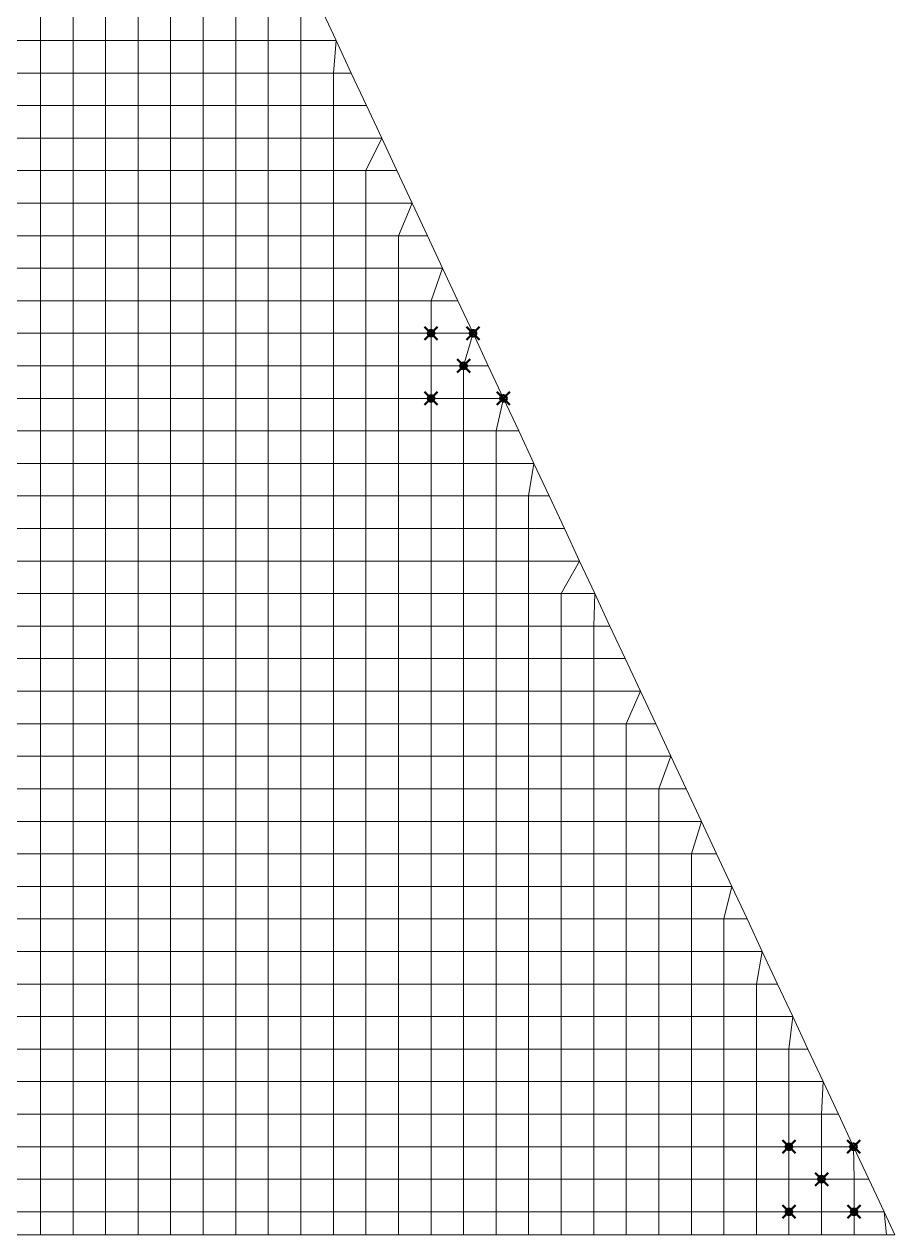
# Model space of a CAD drawing. Header units: inches. Extents: x 7 to 32.3, y 2.3 to 16.7.
# Drawn here: x 25.62 to 32.31, y 2.32 to 11.62 of the extents above; entities that cross this region are included whole.
import ezdxf

# ---------------------------------------------------------------- set-up
doc = ezdxf.new("R2010")
doc.units = ezdxf.units.IN
doc.header["$MEASUREMENT"] = 0
doc.header["$PDMODE"] = 35
doc.header["$PDSIZE"] = 0.05
doc.layers.add('SAP.Columns', color=170, linetype='Continuous', lineweight=50)
doc.layers.add('SAP.Slab 30cm', color=11, linetype='Continuous', lineweight=15)

msp = doc.modelspace()

# ---------------------------------------------------------------- linework, layer by layer
at = {"layer": 'SAP.Columns'}
for p in [(28.75, 9.25), (29.07295369771298, 9.249999999999995), (29, 9), (28.75, 8.75), (29.30681759586215, 8.75), (31.5, 3), (31.99625242457751, 3), (31.75, 2.75), (31.5, 2.5), (32, 2.5)]:
    msp.add_point(p, dxfattribs=at)
at = {"layer": 'SAP.Slab 30cm'}
for points in [[(25.5, 11.5), (25.75, 11.5), (25.75, 11.75), (25.5, 11.75)], [(25.75, 11.5), (26, 11.5), (26, 11.75), (25.75, 11.75)], [(26, 11.5), (26.25, 11.5), (26.25, 11.75), (26, 11.75)], [(26.25, 11.5), (26.5, 11.5), (26.5, 11.75), (26.25, 11.75)], [(26.5, 11.5), (26.75, 11.5), (26.75, 11.75), (26.5, 11.75)], [(26.75, 11.5), (27, 11.5), (27, 11.75), (26.75, 11.75)], [(27, 11.5), (27.25, 11.5), (27.25, 11.75), (27, 11.75)], [(27.25, 11.5), (27.5, 11.5), (27.5, 11.75), (27.25, 11.75)], [(27.5, 11.5), (27.75, 11.5), (27.75, 11.75), (27.5, 11.75)], [(27.75, 11.5), (28.02056615604175, 11.5), (27.90363420696718, 11.75), (27.75, 11.75)], [(25.5, 11.25), (25.75, 11.25), (25.75, 11.5), (25.5, 11.5)], [(25.75, 11.25), (26, 11.25), (26, 11.5), (25.75, 11.5)], [(26, 11.25), (26.25, 11.25), (26.25, 11.5), (26, 11.5)], [(26.25, 11.25), (26.5, 11.25), (26.5, 11.5), (26.25, 11.5)], [(26.5, 11.25), (26.75, 11.25), (26.75, 11.5), (26.5, 11.5)], [(26.75, 11.25), (27, 11.25), (27, 11.5), (26.75, 11.5)], [(27, 11.25), (27.25, 11.25), (27.25, 11.5), (27, 11.5)], [(27.25, 11.25), (27.5, 11.25), (27.5, 11.5), (27.25, 11.5)], [(27.5, 11.25), (27.75, 11.25), (27.75, 11.5), (27.5, 11.5)], [(27.75, 11.25), (28, 11.25), (28.02056615604175, 11.5), (27.75, 11.5)], [(28, 11.25), (28.13749810511633, 11.25), (28.02056615604175, 11.5)], [(25.5, 11), (25.75, 11), (25.75, 11.25), (25.5, 11.25)], [(25.75, 11), (26, 11), (26, 11.25), (25.75, 11.25)], [(26, 11), (26.25, 11), (26.25, 11.25), (26, 11.25)], [(26.25, 11), (26.5, 11), (26.5, 11.25), (26.25, 11.25)], [(26.5, 11), (26.75, 11), (26.75, 11.25), (26.5, 11.25)], [(26.75, 11), (27, 11), (27, 11.25), (26.75, 11.25)], [(27, 11), (27.25, 11), (27.25, 11.25), (27, 11.25)], [(27.25, 11), (27.5, 11), (27.5, 11.25), (27.25, 11.25)], [(27.5, 11), (27.75, 11), (27.75, 11.25), (27.5, 11.25)], [(27.75, 11), (28, 11), (28, 11.25), (27.75, 11.25)], [(28, 11), (28.25443005419093, 11), (28.13749810511633, 11.25), (28, 11.25)], [(25.5, 10.75), (25.75, 10.75), (25.75, 11), (25.5, 11)], [(25.75, 10.75), (26, 10.75), (26, 11), (25.75, 11)], [(26, 10.75), (26.25, 10.75), (26.25, 11), (26, 11)], [(26.25, 10.75), (26.5, 10.75), (26.5, 11), (26.25, 11)], [(26.5, 10.75), (26.75, 10.75), (26.75, 11), (26.5, 11)], [(26.75, 10.75), (27, 10.75), (27, 11), (26.75, 11)], [(27, 10.75), (27.25, 10.75), (27.25, 11), (27, 11)], [(27.25, 10.75), (27.5, 10.75), (27.5, 11), (27.25, 11)], [(27.5, 10.75), (27.75, 10.75), (27.75, 11), (27.5, 11)], [(27.75, 10.75), (28, 10.75), (28, 11), (27.75, 11)], [(28, 10.75), (28.3713620032655, 10.75), (28.25443005419093, 11), (28, 11)], [(25.5, 10.5), (25.75, 10.5), (25.75, 10.75), (25.5, 10.75)], [(25.75, 10.5), (26, 10.5), (26, 10.75), (25.75, 10.75)], [(26, 10.5), (26.25, 10.5), (26.25, 10.75), (26, 10.75)], [(26.25, 10.5), (26.5, 10.5), (26.5, 10.75), (26.25, 10.75)], [(26.5, 10.5), (26.75, 10.5), (26.75, 10.75), (26.5, 10.75)], [(26.75, 10.5), (27, 10.5), (27, 10.75), (26.75, 10.75)], [(27, 10.5), (27.25, 10.5), (27.25, 10.75), (27, 10.75)], [(27.25, 10.5), (27.5, 10.5), (27.5, 10.75), (27.25, 10.75)], [(27.5, 10.5), (27.75, 10.5), (27.75, 10.75), (27.5, 10.75)], [(27.75, 10.5), (28, 10.5), (28, 10.75), (27.75, 10.75)], [(28, 10.5), (28.25, 10.5), (28.3713620032655, 10.75), (28, 10.75)], [(28.25, 10.5), (28.48829395234007, 10.5), (28.3713620032655, 10.75)], [(25.5, 10.25), (25.75, 10.25), (25.75, 10.5), (25.5, 10.5)], [(25.75, 10.25), (26, 10.25), (26, 10.5), (25.75, 10.5)], [(26, 10.25), (26.25, 10.25), (26.25, 10.5), (26, 10.5)], [(26.25, 10.25), (26.5, 10.25), (26.5, 10.5), (26.25, 10.5)], [(26.5, 10.25), (26.75, 10.25), (26.75, 10.5), (26.5, 10.5)], [(26.75, 10.25), (27, 10.25), (27, 10.5), (26.75, 10.5)], [(27, 10.25), (27.25, 10.25), (27.25, 10.5), (27, 10.5)], [(27.25, 10.25), (27.5, 10.25), (27.5, 10.5), (27.25, 10.5)], [(27.5, 10.25), (27.75, 10.25), (27.75, 10.5), (27.5, 10.5)], [(27.75, 10.25), (28, 10.25), (28, 10.5), (27.75, 10.5)], [(28, 10.25), (28.25, 10.25), (28.25, 10.5), (28, 10.5)], [(28.25, 10.25), (28.60522590141466, 10.25), (28.48829395234007, 10.5), (28.25, 10.5)], [(25.5, 10), (25.75, 10), (25.75, 10.25), (25.5, 10.25)], [(25.75, 10), (26, 10), (26, 10.25), (25.75, 10.25)], [(26, 10), (26.25, 10), (26.25, 10.25), (26, 10.25)], [(26.25, 10), (26.5, 10), (26.5, 10.25), (26.25, 10.25)], [(26.5, 10), (26.75, 10), (26.75, 10.25), (26.5, 10.25)], [(26.75, 10), (27, 10), (27, 10.25), (26.75, 10.25)], [(27, 10), (27.25, 10), (27.25, 10.25), (27, 10.25)], [(27.25, 10), (27.5, 10), (27.5, 10.25), (27.25, 10.25)], [(27.5, 10), (27.75, 10), (27.75, 10.25), (27.5, 10.25)], [(27.75, 10), (28, 10), (28, 10.25), (27.75, 10.25)], [(28, 10), (28.25, 10), (28.25, 10.25), (28, 10.25)], [(28.25, 10), (28.5, 10), (28.60522590141466, 10.25), (28.25, 10.25)], [(28.5, 10), (28.72215785048924, 10), (28.60522590141466, 10.25)], [(25.5, 9.75), (25.75, 9.75), (25.75, 10), (25.5, 10)], [(25.75, 9.75), (26, 9.75), (26, 10), (25.75, 10)], [(26, 9.75), (26.25, 9.75), (26.25, 10), (26, 10)], [(26.25, 9.75), (26.5, 9.75), (26.5, 10), (26.25, 10)], [(26.5, 9.75), (26.75, 9.75), (26.75, 10), (26.5, 10)], [(26.75, 9.75), (27, 9.75), (27, 10), (26.75, 10)], [(27, 9.75), (27.25, 9.75), (27.25, 10), (27, 10)], [(27.25, 9.75), (27.5, 9.75), (27.5, 10), (27.25, 10)], [(27.5, 9.75), (27.75, 9.75), (27.75, 10), (27.5, 10)], [(27.75, 9.75), (28, 9.75), (28, 10), (27.75, 10)], [(28, 9.75), (28.25, 9.75), (28.25, 10), (28, 10)], [(28.25, 9.75), (28.5, 9.75), (28.5, 10), (28.25, 10)], [(28.5, 9.75), (28.83908979956382, 9.75), (28.72215785048924, 10), (28.5, 10)], [(25.5, 9.5), (25.75, 9.5), (25.75, 9.75), (25.5, 9.75)], [(25.75, 9.5), (26, 9.5), (26, 9.75), (25.75, 9.75)], [(26, 9.5), (26.25, 9.5), (26.25, 9.75), (26, 9.75)], [(26.25, 9.5), (26.5, 9.5), (26.5, 9.75), (26.25, 9.75)], [(26.5, 9.5), (26.75, 9.5), (26.75, 9.75), (26.5, 9.75)], [(26.75, 9.5), (27, 9.5), (27, 9.75), (26.75, 9.75)], [(27, 9.5), (27.25, 9.5), (27.25, 9.75), (27, 9.75)], [(27.25, 9.5), (27.5, 9.5), (27.5, 9.75), (27.25, 9.75)], [(27.5, 9.5), (27.75, 9.5), (27.75, 9.75), (27.5, 9.75)], [(27.75, 9.5), (28, 9.5), (28, 9.75), (27.75, 9.75)], [(28, 9.5), (28.25, 9.5), (28.25, 9.75), (28, 9.75)], [(28.25, 9.5), (28.5, 9.5), (28.5, 9.75), (28.25, 9.75)], [(28.5, 9.5), (28.75, 9.5), (28.83908979956382, 9.75), (28.5, 9.75)], [(28.75, 9.5), (28.9560217486384, 9.5), (28.83908979956382, 9.75)], [(25.5, 9.25), (25.75, 9.25), (25.75, 9.5), (25.5, 9.5)], [(25.75, 9.25), (26, 9.25), (26, 9.5), (25.75, 9.5)], [(26, 9.25), (26.25, 9.25), (26.25, 9.5), (26, 9.5)], [(26.25, 9.25), (26.5, 9.25), (26.5, 9.5), (26.25, 9.5)], [(26.5, 9.25), (26.75, 9.25), (26.75, 9.5), (26.5, 9.5)], [(26.75, 9.25), (27, 9.25), (27, 9.5), (26.75, 9.5)], [(27, 9.25), (27.25, 9.25), (27.25, 9.5), (27, 9.5)], [(27.25, 9.25), (27.5, 9.25), (27.5, 9.5), (27.25, 9.5)], [(27.5, 9.25), (27.75, 9.25), (27.75, 9.5), (27.5, 9.5)], [(27.75, 9.25), (28, 9.25), (28, 9.5), (27.75, 9.5)], [(28, 9.25), (28.25, 9.25), (28.25, 9.5), (28, 9.5)], [(28.25, 9.25), (28.5, 9.25), (28.5, 9.5), (28.25, 9.5)], [(28.5, 9.25), (28.75, 9.25), (28.75, 9.5), (28.5, 9.5)], [(28.75, 9.25), (29.07295369771298, 9.25), (28.9560217486384, 9.5), (28.75, 9.5)], [(25.5, 9), (25.75, 9), (25.75, 9.25), (25.5, 9.25)], [(25.75, 9), (26, 9), (26, 9.25), (25.75, 9.25)], [(26, 9), (26.25, 9), (26.25, 9.25), (26, 9.25)], [(26.25, 9), (26.5, 9), (26.5, 9.25), (26.25, 9.25)], [(26.5, 9), (26.75, 9), (26.75, 9.25), (26.5, 9.25)], [(26.75, 9), (27, 9), (27, 9.25), (26.75, 9.25)], [(27, 9), (27.25, 9), (27.25, 9.25), (27, 9.25)], [(27.25, 9), (27.5, 9), (27.5, 9.25), (27.25, 9.25)], [(27.5, 9), (27.75, 9), (27.75, 9.25), (27.5, 9.25)], [(27.75, 9), (28, 9), (28, 9.25), (27.75, 9.25)], [(28, 9), (28.25, 9), (28.25, 9.25), (28, 9.25)], [(28.25, 9), (28.5, 9), (28.5, 9.25), (28.25, 9.25)], [(28.5, 9), (28.75, 9), (28.75, 9.25), (28.5, 9.25)], [(28.75, 9), (29, 9), (29.07295369771298, 9.25), (28.75, 9.25)], [(29, 9), (29.18988564678756, 9), (29.07295369771298, 9.25)], [(25.5, 8.75), (25.75, 8.75), (25.75, 9), (25.5, 9)], [(25.75, 8.75), (26, 8.75), (26, 9), (25.75, 9)], [(26, 8.75), (26.25, 8.75), (26.25, 9), (26, 9)], [(26.25, 8.75), (26.5, 8.75), (26.5, 9), (26.25, 9)], [(26.5, 8.75), (26.75, 8.75), (26.75, 9), (26.5, 9)], [(26.75, 8.75), (27, 8.75), (27, 9), (26.75, 9)], [(27, 8.75), (27.25, 8.75), (27.25, 9), (27, 9)], [(27.25, 8.75), (27.5, 8.75), (27.5, 9), (27.25, 9)], [(27.5, 8.75), (27.75, 8.75), (27.75, 9), (27.5, 9)], [(27.75, 8.75), (28, 8.75), (28, 9), (27.75, 9)], [(28, 8.75), (28.25, 8.75), (28.25, 9), (28, 9)], [(28.25, 8.75), (28.5, 8.75), (28.5, 9), (28.25, 9)], [(28.5, 8.75), (28.75, 8.75), (28.75, 9), (28.5, 9)], [(28.75, 8.75), (29, 8.75), (29, 9), (28.75, 9)], [(29, 8.75), (29.30681759586215, 8.75), (29.18988564678756, 9), (29, 9)], [(25.5, 8.5), (25.75, 8.5), (25.75, 8.75), (25.5, 8.75)], [(25.75, 8.5), (26, 8.5), (26, 8.75), (25.75, 8.75)], [(26, 8.5), (26.25, 8.5), (26.25, 8.75), (26, 8.75)], [(26.25, 8.5), (26.5, 8.5), (26.5, 8.75), (26.25, 8.75)], [(26.5, 8.5), (26.75, 8.5), (26.75, 8.75), (26.5, 8.75)], [(26.75, 8.5), (27, 8.5), (27, 8.75), (26.75, 8.75)], [(27, 8.5), (27.25, 8.5), (27.25, 8.75), (27, 8.75)], [(27.25, 8.5), (27.5, 8.5), (27.5, 8.75), (27.25, 8.75)], [(27.5, 8.5), (27.75, 8.5), (27.75, 8.75), (27.5, 8.75)], [(27.75, 8.5), (28, 8.5), (28, 8.75), (27.75, 8.75)], [(28, 8.5), (28.25, 8.5), (28.25, 8.75), (28, 8.75)], [(28.25, 8.5), (28.5, 8.5), (28.5, 8.75), (28.25, 8.75)], [(28.5, 8.5), (28.75, 8.5), (28.75, 8.75), (28.5, 8.75)], [(28.75, 8.5), (29, 8.5), (29, 8.75), (28.75, 8.75)], [(29, 8.5), (29.25, 8.5), (29.30681759586215, 8.75), (29, 8.75)], [(29.25, 8.5), (29.42374954493672, 8.5), (29.30681759586215, 8.75)], [(25.5, 8.25), (25.75, 8.25), (25.75, 8.5), (25.5, 8.5)], [(25.75, 8.25), (26, 8.25), (26, 8.5), (25.75, 8.5)], [(26, 8.25), (26.25, 8.25), (26.25, 8.5), (26, 8.5)], [(26.25, 8.25), (26.5, 8.25), (26.5, 8.5), (26.25, 8.5)], [(26.5, 8.25), (26.75, 8.25), (26.75, 8.5), (26.5, 8.5)], [(26.75, 8.25), (27, 8.25), (27, 8.5), (26.75, 8.5)], [(27, 8.25), (27.25, 8.25), (27.25, 8.5), (27, 8.5)], [(27.25, 8.25), (27.5, 8.25), (27.5, 8.5), (27.25, 8.5)], [(27.5, 8.25), (27.75, 8.25), (27.75, 8.5), (27.5, 8.5)], [(27.75, 8.25), (28, 8.25), (28, 8.5), (27.75, 8.5)], [(28, 8.25), (28.25, 8.25), (28.25, 8.5), (28, 8.5)], [(28.25, 8.25), (28.5, 8.25), (28.5, 8.5), (28.25, 8.5)], [(28.5, 8.25), (28.75, 8.25), (28.75, 8.5), (28.5, 8.5)], [(28.75, 8.25), (29, 8.25), (29, 8.5), (28.75, 8.5)], [(29, 8.25), (29.25, 8.25), (29.25, 8.5), (29, 8.5)], [(29.25, 8.25), (29.54068149401131, 8.25), (29.42374954493672, 8.5), (29.25, 8.5)], [(25.5, 8), (25.75, 8), (25.75, 8.25), (25.5, 8.25)], [(25.75, 8), (26, 8), (26, 8.25), (25.75, 8.25)], [(26, 8), (26.25, 8), (26.25, 8.25), (26, 8.25)], [(26.25, 8), (26.5, 8), (26.5, 8.25), (26.25, 8.25)], [(26.5, 8), (26.75, 8), (26.75, 8.25), (26.5, 8.25)], [(26.75, 8), (27, 8), (27, 8.25), (26.75, 8.25)], [(27, 8), (27.25, 8), (27.25, 8.25), (27, 8.25)], [(27.25, 8), (27.5, 8), (27.5, 8.25), (27.25, 8.25)], [(27.5, 8), (27.75, 8), (27.75, 8.25), (27.5, 8.25)], [(27.75, 8), (28, 8), (28, 8.25), (27.75, 8.25)], [(28, 8), (28.25, 8), (28.25, 8.25), (28, 8.25)], [(28.25, 8), (28.5, 8), (28.5, 8.25), (28.25, 8.25)], [(28.5, 8), (28.75, 8), (28.75, 8.25), (28.5, 8.25)], [(28.75, 8), (29, 8), (29, 8.25), (28.75, 8.25)], [(29, 8), (29.25, 8), (29.25, 8.25), (29, 8.25)], [(29.25, 8), (29.5, 8), (29.54068149401131, 8.25), (29.25, 8.25)], [(29.5, 8), (29.65761344308589, 8), (29.54068149401131, 8.25)], [(25.5, 7.75), (25.75, 7.75), (25.75, 8), (25.5, 8)], [(25.75, 7.75), (26, 7.75), (26, 8), (25.75, 8)], [(26, 7.75), (26.25, 7.75), (26.25, 8), (26, 8)], [(26.25, 7.75), (26.5, 7.75), (26.5, 8), (26.25, 8)], [(26.5, 7.75), (26.75, 7.75), (26.75, 8), (26.5, 8)], [(26.75, 7.75), (27, 7.75), (27, 8), (26.75, 8)], [(27, 7.75), (27.25, 7.75), (27.25, 8), (27, 8)], [(27.25, 7.75), (27.5, 7.75), (27.5, 8), (27.25, 8)], [(27.5, 7.75), (27.75, 7.75), (27.75, 8), (27.5, 8)], [(27.75, 7.75), (28, 7.75), (28, 8), (27.75, 8)], [(28, 7.75), (28.25, 7.75), (28.25, 8), (28, 8)], [(28.25, 7.75), (28.5, 7.75), (28.5, 8), (28.25, 8)], [(28.5, 7.75), (28.75, 7.75), (28.75, 8), (28.5, 8)], [(28.75, 7.75), (29, 7.75), (29, 8), (28.75, 8)], [(29, 7.75), (29.25, 7.75), (29.25, 8), (29, 8)], [(29.25, 7.75), (29.5, 7.75), (29.5, 8), (29.25, 8)], [(29.5, 7.75), (29.77454539216047, 7.75), (29.65761344308589, 8), (29.5, 8)], [(25.5, 7.5), (25.75, 7.5), (25.75, 7.75), (25.5, 7.75)], [(25.75, 7.5), (26, 7.5), (26, 7.75), (25.75, 7.75)], [(26, 7.5), (26.25, 7.5), (26.25, 7.75), (26, 7.75)], [(26.25, 7.5), (26.5, 7.5), (26.5, 7.75), (26.25, 7.75)], [(26.5, 7.5), (26.75, 7.5), (26.75, 7.75), (26.5, 7.75)], [(26.75, 7.5), (27, 7.5), (27, 7.75), (26.75, 7.75)], [(27, 7.5), (27.25, 7.5), (27.25, 7.75), (27, 7.75)], [(27.25, 7.5), (27.5, 7.5), (27.5, 7.75), (27.25, 7.75)], [(27.5, 7.5), (27.75, 7.5), (27.75, 7.75), (27.5, 7.75)], [(27.75, 7.5), (28, 7.5), (28, 7.75), (27.75, 7.75)], [(28, 7.5), (28.25, 7.5), (28.25, 7.75), (28, 7.75)], [(28.25, 7.5), (28.5, 7.5), (28.5, 7.75), (28.25, 7.75)], [(28.5, 7.5), (28.75, 7.5), (28.75, 7.75), (28.5, 7.75)], [(28.75, 7.5), (29, 7.5), (29, 7.75), (28.75, 7.75)], [(29, 7.5), (29.25, 7.5), (29.25, 7.75), (29, 7.75)], [(29.25, 7.5), (29.5, 7.5), (29.5, 7.75), (29.25, 7.75)], [(29.5, 7.5), (29.89147734123505, 7.5), (29.77454539216047, 7.75), (29.5, 7.75)], [(25.5, 7.25), (25.75, 7.25), (25.75, 7.5), (25.5, 7.5)], [(25.75, 7.25), (26, 7.25), (26, 7.5), (25.75, 7.5)], [(26, 7.25), (26.25, 7.25), (26.25, 7.5), (26, 7.5)], [(26.25, 7.25), (26.5, 7.25), (26.5, 7.5), (26.25, 7.5)], [(26.5, 7.25), (26.75, 7.25), (26.75, 7.5), (26.5, 7.5)], [(26.75, 7.25), (27, 7.25), (27, 7.5), (26.75, 7.5)], [(27, 7.25), (27.25, 7.25), (27.25, 7.5), (27, 7.5)], [(27.25, 7.25), (27.5, 7.25), (27.5, 7.5), (27.25, 7.5)], [(27.5, 7.25), (27.75, 7.25), (27.75, 7.5), (27.5, 7.5)], [(27.75, 7.25), (28, 7.25), (28, 7.5), (27.75, 7.5)], [(28, 7.25), (28.25, 7.25), (28.25, 7.5), (28, 7.5)], [(28.25, 7.25), (28.5, 7.25), (28.5, 7.5), (28.25, 7.5)], [(28.5, 7.25), (28.75, 7.25), (28.75, 7.5), (28.5, 7.5)], [(28.75, 7.25), (29, 7.25), (29, 7.5), (28.75, 7.5)], [(29, 7.25), (29.25, 7.25), (29.25, 7.5), (29, 7.5)], [(29.25, 7.25), (29.5, 7.25), (29.5, 7.5), (29.25, 7.5)], [(29.5, 7.25), (29.75, 7.25), (29.89147734123505, 7.5), (29.5, 7.5)], [(29.75, 7.25), (30.00840929030963, 7.25), (29.89147734123505, 7.5)], [(25.5, 7), (25.75, 7), (25.75, 7.25), (25.5, 7.25)], [(25.75, 7), (26, 7), (26, 7.25), (25.75, 7.25)], [(26, 7), (26.25, 7), (26.25, 7.25), (26, 7.25)], [(26.25, 7), (26.5, 7), (26.5, 7.25), (26.25, 7.25)], [(26.5, 7), (26.75, 7), (26.75, 7.25), (26.5, 7.25)], [(26.75, 7), (27, 7), (27, 7.25), (26.75, 7.25)], [(27, 7), (27.25, 7), (27.25, 7.25), (27, 7.25)], [(27.25, 7), (27.5, 7), (27.5, 7.25), (27.25, 7.25)], [(27.5, 7), (27.75, 7), (27.75, 7.25), (27.5, 7.25)], [(27.75, 7), (28, 7), (28, 7.25), (27.75, 7.25)], [(28, 7), (28.25, 7), (28.25, 7.25), (28, 7.25)], [(28.25, 7), (28.5, 7), (28.5, 7.25), (28.25, 7.25)], [(28.5, 7), (28.75, 7), (28.75, 7.25), (28.5, 7.25)], [(28.75, 7), (29, 7), (29, 7.25), (28.75, 7.25)], [(29, 7), (29.25, 7), (29.25, 7.25), (29, 7.25)], [(29.25, 7), (29.5, 7), (29.5, 7.25), (29.25, 7.25)], [(29.5, 7), (29.75, 7), (29.75, 7.25), (29.5, 7.25)], [(29.75, 7), (30, 7), (30.00840929030963, 7.25), (29.75, 7.25)], [(30, 7), (30.125, 7), (30.00840929030963, 7.25)], [(25.5, 6.75), (25.75, 6.75), (25.75, 7), (25.5, 7)], [(25.75, 6.75), (26, 6.75), (26, 7), (25.75, 7)], [(26, 6.75), (26.25, 6.75), (26.25, 7), (26, 7)], [(26.25, 6.75), (26.5, 6.75), (26.5, 7), (26.25, 7)], [(26.5, 6.75), (26.75, 6.75), (26.75, 7), (26.5, 7)], [(26.75, 6.75), (27, 6.75), (27, 7), (26.75, 7)], [(27, 6.75), (27.25, 6.75), (27.25, 7), (27, 7)], [(27.25, 6.75), (27.5, 6.75), (27.5, 7), (27.25, 7)], [(27.5, 6.75), (27.75, 6.75), (27.75, 7), (27.5, 7)], [(27.75, 6.75), (28, 6.75), (28, 7), (27.75, 7)], [(28, 6.75), (28.25, 6.75), (28.25, 7), (28, 7)], [(28.25, 6.75), (28.5, 6.75), (28.5, 7), (28.25, 7)], [(28.5, 6.75), (28.75, 6.75), (28.75, 7), (28.5, 7)], [(28.75, 6.75), (29, 6.75), (29, 7), (28.75, 7)], [(29, 6.75), (29.25, 6.75), (29.25, 7), (29, 7)], [(29.25, 6.75), (29.5, 6.75), (29.5, 7), (29.25, 7)], [(29.5, 6.75), (29.75, 6.75), (29.75, 7), (29.5, 7)], [(29.75, 6.75), (30, 6.75), (30, 7), (29.75, 7)], [(30, 6.75), (30.2422731884588, 6.75), (30.125, 7), (30, 7)], [(25.5, 6.5), (25.75, 6.5), (25.75, 6.75), (25.5, 6.75)], [(25.75, 6.5), (26, 6.5), (26, 6.75), (25.75, 6.75)], [(26, 6.5), (26.25, 6.5), (26.25, 6.75), (26, 6.75)], [(26.25, 6.5), (26.5, 6.5), (26.5, 6.75), (26.25, 6.75)], [(26.5, 6.5), (26.75, 6.5), (26.75, 6.75), (26.5, 6.75)], [(26.75, 6.5), (27, 6.5), (27, 6.75), (26.75, 6.75)], [(27, 6.5), (27.25, 6.5), (27.25, 6.75), (27, 6.75)], [(27.25, 6.5), (27.5, 6.5), (27.5, 6.75), (27.25, 6.75)], [(27.5, 6.5), (27.75, 6.5), (27.75, 6.75), (27.5, 6.75)], [(27.75, 6.5), (28, 6.5), (28, 6.75), (27.75, 6.75)], [(28, 6.5), (28.25, 6.5), (28.25, 6.75), (28, 6.75)], [(28.25, 6.5), (28.5, 6.5), (28.5, 6.75), (28.25, 6.75)], [(28.5, 6.5), (28.75, 6.5), (28.75, 6.75), (28.5, 6.75)], [(28.75, 6.5), (29, 6.5), (29, 6.75), (28.75, 6.75)], [(29, 6.5), (29.25, 6.5), (29.25, 6.75), (29, 6.75)], [(29.25, 6.5), (29.5, 6.5), (29.5, 6.75), (29.25, 6.75)], [(29.5, 6.5), (29.75, 6.5), (29.75, 6.75), (29.5, 6.75)], [(29.75, 6.5), (30, 6.5), (30, 6.75), (29.75, 6.75)], [(30, 6.5), (30.35920513753338, 6.5), (30.2422731884588, 6.75), (30, 6.75)], [(25.5, 6.25), (25.75, 6.25), (25.75, 6.5), (25.5, 6.5)], [(25.75, 6.25), (26, 6.25), (26, 6.5), (25.75, 6.5)], [(26, 6.25), (26.25, 6.25), (26.25, 6.5), (26, 6.5)], [(26.25, 6.25), (26.5, 6.25), (26.5, 6.5), (26.25, 6.5)], [(26.5, 6.25), (26.75, 6.25), (26.75, 6.5), (26.5, 6.5)], [(26.75, 6.25), (27, 6.25), (27, 6.5), (26.75, 6.5)], [(27, 6.25), (27.25, 6.25), (27.25, 6.5), (27, 6.5)], [(27.25, 6.25), (27.5, 6.25), (27.5, 6.5), (27.25, 6.5)], [(27.5, 6.25), (27.75, 6.25), (27.75, 6.5), (27.5, 6.5)], [(27.75, 6.25), (28, 6.25), (28, 6.5), (27.75, 6.5)], [(28, 6.25), (28.25, 6.25), (28.25, 6.5), (28, 6.5)], [(28.25, 6.25), (28.5, 6.25), (28.5, 6.5), (28.25, 6.5)], [(28.5, 6.25), (28.75, 6.25), (28.75, 6.5), (28.5, 6.5)], [(28.75, 6.25), (29, 6.25), (29, 6.5), (28.75, 6.5)], [(29, 6.25), (29.25, 6.25), (29.25, 6.5), (29, 6.5)], [(29.25, 6.25), (29.5, 6.25), (29.5, 6.5), (29.25, 6.5)], [(29.5, 6.25), (29.75, 6.25), (29.75, 6.5), (29.5, 6.5)], [(29.75, 6.25), (30, 6.25), (30, 6.5), (29.75, 6.5)], [(30, 6.25), (30.25, 6.25), (30.35920513753338, 6.5), (30, 6.5)], [(30.25, 6.25), (30.47613708660796, 6.25), (30.35920513753338, 6.5)], [(25.5, 6), (25.75, 6), (25.75, 6.25), (25.5, 6.25)], [(25.75, 6), (26, 6), (26, 6.25), (25.75, 6.25)], [(26, 6), (26.25, 6), (26.25, 6.25), (26, 6.25)], [(26.25, 6), (26.5, 6), (26.5, 6.25), (26.25, 6.25)], [(26.5, 6), (26.75, 6), (26.75, 6.25), (26.5, 6.25)], [(26.75, 6), (27, 6), (27, 6.25), (26.75, 6.25)], [(27, 6), (27.25, 6), (27.25, 6.25), (27, 6.25)], [(27.25, 6), (27.5, 6), (27.5, 6.25), (27.25, 6.25)], [(27.5, 6), (27.75, 6), (27.75, 6.25), (27.5, 6.25)], [(27.75, 6), (28, 6), (28, 6.25), (27.75, 6.25)], [(28, 6), (28.25, 6), (28.25, 6.25), (28, 6.25)], [(28.25, 6), (28.5, 6), (28.5, 6.25), (28.25, 6.25)], [(28.5, 6), (28.75, 6), (28.75, 6.25), (28.5, 6.25)], [(28.75, 6), (29, 6), (29, 6.25), (28.75, 6.25)], [(29, 6), (29.25, 6), (29.25, 6.25), (29, 6.25)], [(29.25, 6), (29.5, 6), (29.5, 6.25), (29.25, 6.25)], [(29.5, 6), (29.75, 6), (29.75, 6.25), (29.5, 6.25)], [(29.75, 6), (30, 6), (30, 6.25), (29.75, 6.25)], [(30, 6), (30.25, 6), (30.25, 6.25), (30, 6.25)], [(30.25, 6), (30.59306903568254, 6), (30.47613708660796, 6.25), (30.25, 6.25)], [(25.5, 5.75), (25.75, 5.75), (25.75, 6), (25.5, 6)], [(25.75, 5.75), (26, 5.75), (26, 6), (25.75, 6)], [(26, 5.75), (26.25, 5.75), (26.25, 6), (26, 6)], [(26.25, 5.75), (26.5, 5.75), (26.5, 6), (26.25, 6)], [(26.5, 5.75), (26.75, 5.75), (26.75, 6), (26.5, 6)], [(26.75, 5.75), (27, 5.75), (27, 6), (26.75, 6)], [(27, 5.75), (27.25, 5.75), (27.25, 6), (27, 6)], [(27.25, 5.75), (27.5, 5.75), (27.5, 6), (27.25, 6)], [(27.5, 5.75), (27.75, 5.75), (27.75, 6), (27.5, 6)], [(27.75, 5.75), (28, 5.75), (28, 6), (27.75, 6)], [(28, 5.75), (28.25, 5.75), (28.25, 6), (28, 6)], [(28.25, 5.75), (28.5, 5.75), (28.5, 6), (28.25, 6)], [(28.5, 5.75), (28.75, 5.75), (28.75, 6), (28.5, 6)], [(28.75, 5.75), (29, 5.75), (29, 6), (28.75, 6)], [(29, 5.75), (29.25, 5.75), (29.25, 6), (29, 6)], [(29.25, 5.75), (29.5, 5.75), (29.5, 6), (29.25, 6)], [(29.5, 5.75), (29.75, 5.75), (29.75, 6), (29.5, 6)], [(29.75, 5.75), (30, 5.75), (30, 6), (29.75, 6)], [(30, 5.75), (30.25, 5.75), (30.25, 6), (30, 6)], [(30.25, 5.75), (30.5, 5.75), (30.59306903568254, 6), (30.25, 6)], [(30.5, 5.75), (30.71000098475713, 5.75), (30.59306903568254, 6)], [(25.5, 5.5), (25.75, 5.5), (25.75, 5.75), (25.5, 5.75)], [(25.75, 5.5), (26, 5.5), (26, 5.75), (25.75, 5.75)], [(26, 5.5), (26.25, 5.5), (26.25, 5.75), (26, 5.75)], [(26.25, 5.5), (26.5, 5.5), (26.5, 5.75), (26.25, 5.75)], [(26.5, 5.5), (26.75, 5.5), (26.75, 5.75), (26.5, 5.75)], [(26.75, 5.5), (27, 5.5), (27, 5.75), (26.75, 5.75)], [(27, 5.5), (27.25, 5.5), (27.25, 5.75), (27, 5.75)], [(27.25, 5.5), (27.5, 5.5), (27.5, 5.75), (27.25, 5.75)], [(27.5, 5.5), (27.75, 5.5), (27.75, 5.75), (27.5, 5.75)], [(27.75, 5.5), (28, 5.5), (28, 5.75), (27.75, 5.75)], [(28, 5.5), (28.25, 5.5), (28.25, 5.75), (28, 5.75)], [(28.25, 5.5), (28.5, 5.5), (28.5, 5.75), (28.25, 5.75)], [(28.5, 5.5), (28.75, 5.5), (28.75, 5.75), (28.5, 5.75)], [(28.75, 5.5), (29, 5.5), (29, 5.75), (28.75, 5.75)], [(29, 5.5), (29.25, 5.5), (29.25, 5.75), (29, 5.75)], [(29.25, 5.5), (29.5, 5.5), (29.5, 5.75), (29.25, 5.75)], [(29.5, 5.5), (29.75, 5.5), (29.75, 5.75), (29.5, 5.75)], [(29.75, 5.5), (30, 5.5), (30, 5.75), (29.75, 5.75)], [(30, 5.5), (30.25, 5.5), (30.25, 5.75), (30, 5.75)], [(30.25, 5.5), (30.5, 5.5), (30.5, 5.75), (30.25, 5.75)], [(30.5, 5.5), (30.8269329338317, 5.5), (30.71000098475713, 5.75), (30.5, 5.75)], [(25.5, 5.25), (25.75, 5.25), (25.75, 5.5), (25.5, 5.5)], [(25.75, 5.25), (26, 5.25), (26, 5.5), (25.75, 5.5)], [(26, 5.25), (26.25, 5.25), (26.25, 5.5), (26, 5.5)], [(26.25, 5.25), (26.5, 5.25), (26.5, 5.5), (26.25, 5.5)], [(26.5, 5.25), (26.75, 5.25), (26.75, 5.5), (26.5, 5.5)], [(26.75, 5.25), (27, 5.25), (27, 5.5), (26.75, 5.5)], [(27, 5.25), (27.25, 5.25), (27.25, 5.5), (27, 5.5)], [(27.25, 5.25), (27.5, 5.25), (27.5, 5.5), (27.25, 5.5)], [(27.5, 5.25), (27.75, 5.25), (27.75, 5.5), (27.5, 5.5)], [(27.75, 5.25), (28, 5.25), (28, 5.5), (27.75, 5.5)], [(28, 5.25), (28.25, 5.25), (28.25, 5.5), (28, 5.5)], [(28.25, 5.25), (28.5, 5.25), (28.5, 5.5), (28.25, 5.5)], [(28.5, 5.25), (28.75, 5.25), (28.75, 5.5), (28.5, 5.5)], [(28.75, 5.25), (29, 5.25), (29, 5.5), (28.75, 5.5)], [(29, 5.25), (29.25, 5.25), (29.25, 5.5), (29, 5.5)], [(29.25, 5.25), (29.5, 5.25), (29.5, 5.5), (29.25, 5.5)], [(29.5, 5.25), (29.75, 5.25), (29.75, 5.5), (29.5, 5.5)], [(29.75, 5.25), (30, 5.25), (30, 5.5), (29.75, 5.5)], [(30, 5.25), (30.25, 5.25), (30.25, 5.5), (30, 5.5)], [(30.25, 5.25), (30.5, 5.25), (30.5, 5.5), (30.25, 5.5)], [(30.5, 5.25), (30.75, 5.25), (30.8269329338317, 5.5), (30.5, 5.5)], [(30.75, 5.25), (30.94386488290628, 5.25), (30.8269329338317, 5.5)], [(25.5, 5), (25.75, 5), (25.75, 5.25), (25.5, 5.25)], [(25.75, 5), (26, 5), (26, 5.25), (25.75, 5.25)], [(26, 5), (26.25, 5), (26.25, 5.25), (26, 5.25)], [(26.25, 5), (26.5, 5), (26.5, 5.25), (26.25, 5.25)], [(26.5, 5), (26.75, 5), (26.75, 5.25), (26.5, 5.25)], [(26.75, 5), (27, 5), (27, 5.25), (26.75, 5.25)], [(27, 5), (27.25, 5), (27.25, 5.25), (27, 5.25)], [(27.25, 5), (27.5, 5), (27.5, 5.25), (27.25, 5.25)], [(27.5, 5), (27.75, 5), (27.75, 5.25), (27.5, 5.25)], [(27.75, 5), (28, 5), (28, 5.25), (27.75, 5.25)], [(28, 5), (28.25, 5), (28.25, 5.25), (28, 5.25)], [(28.25, 5), (28.5, 5), (28.5, 5.25), (28.25, 5.25)], [(28.5, 5), (28.75, 5), (28.75, 5.25), (28.5, 5.25)], [(28.75, 5), (29, 5), (29, 5.25), (28.75, 5.25)], [(29, 5), (29.25, 5), (29.25, 5.25), (29, 5.25)], [(29.25, 5), (29.5, 5), (29.5, 5.25), (29.25, 5.25)], [(29.5, 5), (29.75, 5), (29.75, 5.25), (29.5, 5.25)], [(29.75, 5), (30, 5), (30, 5.25), (29.75, 5.25)], [(30, 5), (30.25, 5), (30.25, 5.25), (30, 5.25)], [(30.25, 5), (30.5, 5), (30.5, 5.25), (30.25, 5.25)], [(30.5, 5), (30.75, 5), (30.75, 5.25), (30.5, 5.25)], [(30.75, 5), (31.06079683198086, 5), (30.94386488290628, 5.25), (30.75, 5.25)], [(25.5, 4.75), (25.75, 4.75), (25.75, 5), (25.5, 5)], [(25.75, 4.75), (26, 4.75), (26, 5), (25.75, 5)], [(26, 4.75), (26.25, 4.75), (26.25, 5), (26, 5)], [(26.25, 4.75), (26.5, 4.75), (26.5, 5), (26.25, 5)], [(26.5, 4.75), (26.75, 4.75), (26.75, 5), (26.5, 5)], [(26.75, 4.75), (27, 4.75), (27, 5), (26.75, 5)], [(27, 4.75), (27.25, 4.75), (27.25, 5), (27, 5)], [(27.25, 4.75), (27.5, 4.75), (27.5, 5), (27.25, 5)], [(27.5, 4.75), (27.75, 4.75), (27.75, 5), (27.5, 5)], [(27.75, 4.75), (28, 4.75), (28, 5), (27.75, 5)], [(28, 4.75), (28.25, 4.75), (28.25, 5), (28, 5)], [(28.25, 4.75), (28.5, 4.75), (28.5, 5), (28.25, 5)], [(28.5, 4.75), (28.75, 4.75), (28.75, 5), (28.5, 5)], [(28.75, 4.75), (29, 4.75), (29, 5), (28.75, 5)], [(29, 4.75), (29.25, 4.75), (29.25, 5), (29, 5)], [(29.25, 4.75), (29.5, 4.75), (29.5, 5), (29.25, 5)], [(29.5, 4.75), (29.75, 4.75), (29.75, 5), (29.5, 5)], [(29.75, 4.75), (30, 4.75), (30, 5), (29.75, 5)], [(30, 4.75), (30.25, 4.75), (30.25, 5), (30, 5)], [(30.25, 4.75), (30.5, 4.75), (30.5, 5), (30.25, 5)], [(30.5, 4.75), (30.75, 4.75), (30.75, 5), (30.5, 5)], [(30.75, 4.75), (31, 4.75), (31.06079683198086, 5), (30.75, 5)], [(31, 4.75), (31.17772878105544, 4.75), (31.06079683198086, 5)], [(25.5, 4.5), (25.75, 4.5), (25.75, 4.75), (25.5, 4.75)], [(25.75, 4.5), (26, 4.5), (26, 4.75), (25.75, 4.75)], [(26, 4.5), (26.25, 4.5), (26.25, 4.75), (26, 4.75)], [(26.25, 4.5), (26.5, 4.5), (26.5, 4.75), (26.25, 4.75)], [(26.5, 4.5), (26.75, 4.5), (26.75, 4.75), (26.5, 4.75)], [(26.75, 4.5), (27, 4.5), (27, 4.75), (26.75, 4.75)], [(27, 4.5), (27.25, 4.5), (27.25, 4.75), (27, 4.75)], [(27.25, 4.5), (27.5, 4.5), (27.5, 4.75), (27.25, 4.75)], [(27.5, 4.5), (27.75, 4.5), (27.75, 4.75), (27.5, 4.75)], [(27.75, 4.5), (28, 4.5), (28, 4.75), (27.75, 4.75)], [(28, 4.5), (28.25, 4.5), (28.25, 4.75), (28, 4.75)], [(28.25, 4.5), (28.5, 4.5), (28.5, 4.75), (28.25, 4.75)], [(28.5, 4.5), (28.75, 4.5), (28.75, 4.75), (28.5, 4.75)], [(28.75, 4.5), (29, 4.5), (29, 4.75), (28.75, 4.75)], [(29, 4.5), (29.25, 4.5), (29.25, 4.75), (29, 4.75)], [(29.25, 4.5), (29.5, 4.5), (29.5, 4.75), (29.25, 4.75)], [(29.5, 4.5), (29.75, 4.5), (29.75, 4.75), (29.5, 4.75)], [(29.75, 4.5), (30, 4.5), (30, 4.75), (29.75, 4.75)], [(30, 4.5), (30.25, 4.5), (30.25, 4.75), (30, 4.75)], [(30.25, 4.5), (30.5, 4.5), (30.5, 4.75), (30.25, 4.75)], [(30.5, 4.5), (30.75, 4.5), (30.75, 4.75), (30.5, 4.75)], [(30.75, 4.5), (31, 4.5), (31, 4.75), (30.75, 4.75)], [(31, 4.5), (31.29466073013003, 4.5), (31.17772878105544, 4.75), (31, 4.75)], [(25.5, 4.25), (25.75, 4.25), (25.75, 4.5), (25.5, 4.5)], [(25.75, 4.25), (26, 4.25), (26, 4.5), (25.75, 4.5)], [(26, 4.25), (26.25, 4.25), (26.25, 4.5), (26, 4.5)], [(26.25, 4.25), (26.5, 4.25), (26.5, 4.5), (26.25, 4.5)], [(26.5, 4.25), (26.75, 4.25), (26.75, 4.5), (26.5, 4.5)], [(26.75, 4.25), (27, 4.25), (27, 4.5), (26.75, 4.5)], [(27, 4.25), (27.25, 4.25), (27.25, 4.5), (27, 4.5)], [(27.25, 4.25), (27.5, 4.25), (27.5, 4.5), (27.25, 4.5)], [(27.5, 4.25), (27.75, 4.25), (27.75, 4.5), (27.5, 4.5)], [(27.75, 4.25), (28, 4.25), (28, 4.5), (27.75, 4.5)], [(28, 4.25), (28.25, 4.25), (28.25, 4.5), (28, 4.5)], [(28.25, 4.25), (28.5, 4.25), (28.5, 4.5), (28.25, 4.5)], [(28.5, 4.25), (28.75, 4.25), (28.75, 4.5), (28.5, 4.5)], [(28.75, 4.25), (29, 4.25), (29, 4.5), (28.75, 4.5)], [(29, 4.25), (29.25, 4.25), (29.25, 4.5), (29, 4.5)], [(29.25, 4.25), (29.5, 4.25), (29.5, 4.5), (29.25, 4.5)], [(29.5, 4.25), (29.75, 4.25), (29.75, 4.5), (29.5, 4.5)], [(29.75, 4.25), (30, 4.25), (30, 4.5), (29.75, 4.5)], [(30, 4.25), (30.25, 4.25), (30.25, 4.5), (30, 4.5)], [(30.25, 4.25), (30.5, 4.25), (30.5, 4.5), (30.25, 4.5)], [(30.5, 4.25), (30.75, 4.25), (30.75, 4.5), (30.5, 4.5)], [(30.75, 4.25), (31, 4.25), (31, 4.5), (30.75, 4.5)], [(31, 4.25), (31.25, 4.25), (31.29466073013003, 4.5), (31, 4.5)], [(31.25, 4.25), (31.41159267920461, 4.25), (31.29466073013003, 4.5)], [(25.5, 4), (25.75, 4), (25.75, 4.25), (25.5, 4.25)], [(25.75, 4), (26, 4), (26, 4.25), (25.75, 4.25)], [(26, 4), (26.25, 4), (26.25, 4.25), (26, 4.25)], [(26.25, 4), (26.5, 4), (26.5, 4.25), (26.25, 4.25)], [(26.5, 4), (26.75, 4), (26.75, 4.25), (26.5, 4.25)], [(26.75, 4), (27, 4), (27, 4.25), (26.75, 4.25)], [(27, 4), (27.25, 4), (27.25, 4.25), (27, 4.25)], [(27.25, 4), (27.5, 4), (27.5, 4.25), (27.25, 4.25)], [(27.5, 4), (27.75, 4), (27.75, 4.25), (27.5, 4.25)], [(27.75, 4), (28, 4), (28, 4.25), (27.75, 4.25)], [(28, 4), (28.25, 4), (28.25, 4.25), (28, 4.25)], [(28.25, 4), (28.5, 4), (28.5, 4.25), (28.25, 4.25)], [(28.5, 4), (28.75, 4), (28.75, 4.25), (28.5, 4.25)], [(28.75, 4), (29, 4), (29, 4.25), (28.75, 4.25)], [(29, 4), (29.25, 4), (29.25, 4.25), (29, 4.25)], [(29.25, 4), (29.5, 4), (29.5, 4.25), (29.25, 4.25)], [(29.5, 4), (29.75, 4), (29.75, 4.25), (29.5, 4.25)], [(29.75, 4), (30, 4), (30, 4.25), (29.75, 4.25)], [(30, 4), (30.25, 4), (30.25, 4.25), (30, 4.25)], [(30.25, 4), (30.5, 4), (30.5, 4.25), (30.25, 4.25)], [(30.5, 4), (30.75, 4), (30.75, 4.25), (30.5, 4.25)], [(30.75, 4), (31, 4), (31, 4.25), (30.75, 4.25)], [(31, 4), (31.25, 4), (31.25, 4.25), (31, 4.25)], [(31.25, 4), (31.52852462827919, 4), (31.41159267920461, 4.25), (31.25, 4.25)], [(25.5, 3.75), (25.75, 3.75), (25.75, 4), (25.5, 4)], [(25.75, 3.75), (26, 3.75), (26, 4), (25.75, 4)], [(26, 3.75), (26.25, 3.75), (26.25, 4), (26, 4)], [(26.25, 3.75), (26.5, 3.75), (26.5, 4), (26.25, 4)], [(26.5, 3.75), (26.75, 3.75), (26.75, 4), (26.5, 4)], [(26.75, 3.75), (27, 3.75), (27, 4), (26.75, 4)], [(27, 3.75), (27.25, 3.75), (27.25, 4), (27, 4)], [(27.25, 3.75), (27.5, 3.75), (27.5, 4), (27.25, 4)], [(27.5, 3.75), (27.75, 3.75), (27.75, 4), (27.5, 4)], [(27.75, 3.75), (28, 3.75), (28, 4), (27.75, 4)], [(28, 3.75), (28.25, 3.75), (28.25, 4), (28, 4)], [(28.25, 3.75), (28.5, 3.75), (28.5, 4), (28.25, 4)], [(28.5, 3.75), (28.75, 3.75), (28.75, 4), (28.5, 4)], [(28.75, 3.75), (29, 3.75), (29, 4), (28.75, 4)], [(29, 3.75), (29.25, 3.75), (29.25, 4), (29, 4)], [(29.25, 3.75), (29.5, 3.75), (29.5, 4), (29.25, 4)], [(29.5, 3.75), (29.75, 3.75), (29.75, 4), (29.5, 4)], [(29.75, 3.75), (30, 3.75), (30, 4), (29.75, 4)], [(30, 3.75), (30.25, 3.75), (30.25, 4), (30, 4)], [(30.25, 3.75), (30.5, 3.75), (30.5, 4), (30.25, 4)], [(30.5, 3.75), (30.75, 3.75), (30.75, 4), (30.5, 4)], [(30.75, 3.75), (31, 3.75), (31, 4), (30.75, 4)], [(31, 3.75), (31.25, 3.75), (31.25, 4), (31, 4)], [(31.25, 3.75), (31.5, 3.75), (31.52852462827919, 4), (31.25, 4)], [(31.5, 3.75), (31.64545657735377, 3.75), (31.52852462827919, 4)], [(25.5, 3.5), (25.75, 3.5), (25.75, 3.75), (25.5, 3.75)], [(25.75, 3.5), (26, 3.5), (26, 3.75), (25.75, 3.75)], [(26, 3.5), (26.25, 3.5), (26.25, 3.75), (26, 3.75)], [(26.25, 3.5), (26.5, 3.5), (26.5, 3.75), (26.25, 3.75)], [(26.5, 3.5), (26.75, 3.5), (26.75, 3.75), (26.5, 3.75)], [(26.75, 3.5), (27, 3.5), (27, 3.75), (26.75, 3.75)], [(27, 3.5), (27.25, 3.5), (27.25, 3.75), (27, 3.75)], [(27.25, 3.5), (27.5, 3.5), (27.5, 3.75), (27.25, 3.75)], [(27.5, 3.5), (27.75, 3.5), (27.75, 3.75), (27.5, 3.75)], [(27.75, 3.5), (28, 3.5), (28, 3.75), (27.75, 3.75)], [(28, 3.5), (28.25, 3.5), (28.25, 3.75), (28, 3.75)], [(28.25, 3.5), (28.5, 3.5), (28.5, 3.75), (28.25, 3.75)], [(28.5, 3.5), (28.75, 3.5), (28.75, 3.75), (28.5, 3.75)], [(28.75, 3.5), (29, 3.5), (29, 3.75), (28.75, 3.75)], [(29, 3.5), (29.25, 3.5), (29.25, 3.75), (29, 3.75)], [(29.25, 3.5), (29.5, 3.5), (29.5, 3.75), (29.25, 3.75)], [(29.5, 3.5), (29.75, 3.5), (29.75, 3.75), (29.5, 3.75)], [(29.75, 3.5), (30, 3.5), (30, 3.75), (29.75, 3.75)], [(30, 3.5), (30.25, 3.5), (30.25, 3.75), (30, 3.75)], [(30.25, 3.5), (30.5, 3.5), (30.5, 3.75), (30.25, 3.75)], [(30.5, 3.5), (30.75, 3.5), (30.75, 3.75), (30.5, 3.75)], [(30.75, 3.5), (31, 3.5), (31, 3.75), (30.75, 3.75)], [(31, 3.5), (31.25, 3.5), (31.25, 3.75), (31, 3.75)], [(31.25, 3.5), (31.5, 3.5), (31.5, 3.75), (31.25, 3.75)], [(31.5, 3.5), (31.76238852642836, 3.499999999999998), (31.64545657735377, 3.75), (31.5, 3.75)], [(25.5, 3.25), (25.75, 3.25), (25.75, 3.5), (25.5, 3.5)], [(25.75, 3.25), (26, 3.25), (26, 3.5), (25.75, 3.5)], [(26, 3.25), (26.25, 3.25), (26.25, 3.5), (26, 3.5)], [(26.25, 3.25), (26.5, 3.25), (26.5, 3.5), (26.25, 3.5)], [(26.5, 3.25), (26.75, 3.25), (26.75, 3.5), (26.5, 3.5)], [(26.75, 3.25), (27, 3.25), (27, 3.5), (26.75, 3.5)], [(27, 3.25), (27.25, 3.25), (27.25, 3.5), (27, 3.5)], [(27.25, 3.25), (27.5, 3.25), (27.5, 3.5), (27.25, 3.5)], [(27.5, 3.25), (27.75, 3.25), (27.75, 3.5), (27.5, 3.5)], [(27.75, 3.25), (28, 3.25), (28, 3.5), (27.75, 3.5)], [(28, 3.25), (28.25, 3.25), (28.25, 3.5), (28, 3.5)], [(28.25, 3.25), (28.5, 3.25), (28.5, 3.5), (28.25, 3.5)], [(28.5, 3.25), (28.75, 3.25), (28.75, 3.5), (28.5, 3.5)], [(28.75, 3.25), (29, 3.25), (29, 3.5), (28.75, 3.5)], [(29, 3.25), (29.25, 3.25), (29.25, 3.5), (29, 3.5)], [(29.25, 3.25), (29.5, 3.25), (29.5, 3.5), (29.25, 3.5)], [(29.5, 3.25), (29.75, 3.25), (29.75, 3.5), (29.5, 3.5)], [(29.75, 3.25), (30, 3.25), (30, 3.5), (29.75, 3.5)], [(30, 3.25), (30.25, 3.25), (30.25, 3.5), (30, 3.5)], [(30.25, 3.25), (30.5, 3.25), (30.5, 3.5), (30.25, 3.5)], [(30.5, 3.25), (30.75, 3.25), (30.75, 3.5), (30.5, 3.5)], [(30.75, 3.25), (31, 3.25), (31, 3.5), (30.75, 3.5)], [(31, 3.25), (31.25, 3.25), (31.25, 3.5), (31, 3.5)], [(31.25, 3.25), (31.5, 3.25), (31.5, 3.5), (31.25, 3.5)], [(31.5, 3.25), (31.75, 3.25), (31.76238852642836, 3.5), (31.5, 3.5)], [(31.75, 3.25), (31.87932047550293, 3.25), (31.76238852642836, 3.5), (31.76238852642836, 3.499999999999998)], [(25.5, 3), (25.75, 3), (25.75, 3.25), (25.5, 3.25)], [(25.75, 3), (26, 3), (26, 3.25), (25.75, 3.25)], [(26, 3), (26.25, 3), (26.25, 3.25), (26, 3.25)], [(26.25, 3), (26.5, 3), (26.5, 3.25), (26.25, 3.25)], [(26.5, 3), (26.75, 3), (26.75, 3.25), (26.5, 3.25)], [(26.75, 3), (27, 3), (27, 3.25), (26.75, 3.25)], [(27, 3), (27.25, 3), (27.25, 3.25), (27, 3.25)], [(27.25, 3), (27.5, 3), (27.5, 3.25), (27.25, 3.25)], [(27.5, 3), (27.75, 3), (27.75, 3.25), (27.5, 3.25)], [(27.75, 3), (28, 3), (28, 3.25), (27.75, 3.25)], [(28, 3), (28.25, 3), (28.25, 3.25), (28, 3.25)], [(28.25, 3), (28.5, 3), (28.5, 3.25), (28.25, 3.25)], [(28.5, 3), (28.75, 3), (28.75, 3.25), (28.5, 3.25)], [(28.75, 3), (29, 3), (29, 3.25), (28.75, 3.25)], [(29, 3), (29.25, 3), (29.25, 3.25), (29, 3.25)], [(29.25, 3), (29.5, 3), (29.5, 3.25), (29.25, 3.25)], [(29.5, 3), (29.75, 3), (29.75, 3.25), (29.5, 3.25)], [(29.75, 3), (30, 3), (30, 3.25), (29.75, 3.25)], [(30, 3), (30.25, 3), (30.25, 3.25), (30, 3.25)], [(30.25, 3), (30.5, 3), (30.5, 3.25), (30.25, 3.25)], [(30.5, 3), (30.75, 3), (30.75, 3.25), (30.5, 3.25)], [(30.75, 3), (31, 3), (31, 3.25), (30.75, 3.25)], [(31, 3), (31.25, 3), (31.25, 3.25), (31, 3.25)], [(31.25, 3), (31.5, 3), (31.5, 3.25), (31.25, 3.25)], [(31.5, 3), (31.75, 3), (31.75, 3.25), (31.5, 3.25)], [(31.75, 3), (31.99625242457751, 3), (31.87932047550293, 3.25), (31.75, 3.25)], [(25.5, 2.75), (25.75, 2.75), (25.75, 3), (25.5, 3)], [(25.75, 2.75), (26, 2.75), (26, 3), (25.75, 3)], [(26, 2.75), (26.25, 2.75), (26.25, 3), (26, 3)], [(26.25, 2.75), (26.5, 2.75), (26.5, 3), (26.25, 3)], [(26.5, 2.75), (26.75, 2.75), (26.75, 3), (26.5, 3)], [(26.75, 2.75), (27, 2.75), (27, 3), (26.75, 3)], [(27, 2.75), (27.25, 2.75), (27.25, 3), (27, 3)], [(27.25, 2.75), (27.5, 2.75), (27.5, 3), (27.25, 3)], [(27.5, 2.75), (27.75, 2.75), (27.75, 3), (27.5, 3)], [(27.75, 2.75), (28, 2.75), (28, 3), (27.75, 3)], [(28, 2.75), (28.25, 2.75), (28.25, 3), (28, 3)], [(28.25, 2.75), (28.5, 2.75), (28.5, 3), (28.25, 3)], [(28.5, 2.75), (28.75, 2.75), (28.75, 3), (28.5, 3)], [(28.75, 2.75), (29, 2.75), (29, 3), (28.75, 3)], [(29, 2.75), (29.25, 2.75), (29.25, 3), (29, 3)], [(29.25, 2.75), (29.5, 2.75), (29.5, 3), (29.25, 3)], [(29.5, 2.75), (29.75, 2.75), (29.75, 3), (29.5, 3)], [(29.75, 2.75), (30, 2.75), (30, 3), (29.75, 3)], [(30, 2.75), (30.25, 2.75), (30.25, 3), (30, 3)], [(30.25, 2.75), (30.5, 2.75), (30.5, 3), (30.25, 3)], [(30.5, 2.75), (30.75, 2.75), (30.75, 3), (30.5, 3)], [(30.75, 2.75), (31, 2.75), (31, 3), (30.75, 3)], [(31, 2.75), (31.25, 2.75), (31.25, 3), (31, 3)], [(31.25, 2.75), (31.5, 2.75), (31.5, 3), (31.25, 3)], [(31.5, 2.75), (31.75, 2.75), (31.75, 3), (31.5, 3)], [(31.75, 2.75), (32, 2.75), (31.99625242457751, 3), (31.75, 3)], [(32, 2.75), (32.11318437365209, 2.75), (31.99625242457751, 3)], [(25.5, 2.5), (25.75, 2.5), (25.75, 2.75), (25.5, 2.75)], [(25.75, 2.5), (26, 2.5), (26, 2.75), (25.75, 2.75)], [(26, 2.5), (26.25, 2.5), (26.25, 2.75), (26, 2.75)], [(26.25, 2.5), (26.5, 2.5), (26.5, 2.75), (26.25, 2.75)], [(26.5, 2.5), (26.75, 2.5), (26.75, 2.75), (26.5, 2.75)], [(26.75, 2.5), (27, 2.5), (27, 2.75), (26.75, 2.75)], [(27, 2.5), (27.25, 2.5), (27.25, 2.75), (27, 2.75)], [(27.25, 2.5), (27.5, 2.5), (27.5, 2.75), (27.25, 2.75)], [(27.5, 2.5), (27.75, 2.5), (27.75, 2.75), (27.5, 2.75)], [(27.75, 2.5), (28, 2.5), (28, 2.75), (27.75, 2.75)], [(28, 2.5), (28.25, 2.5), (28.25, 2.75), (28, 2.75)], [(28.25, 2.5), (28.5, 2.5), (28.5, 2.75), (28.25, 2.75)], [(28.5, 2.5), (28.75, 2.5), (28.75, 2.75), (28.5, 2.75)], [(28.75, 2.5), (29, 2.5), (29, 2.75), (28.75, 2.75)], [(29, 2.5), (29.25, 2.5), (29.25, 2.75), (29, 2.75)], [(29.25, 2.5), (29.5, 2.5), (29.5, 2.75), (29.25, 2.75)], [(29.5, 2.5), (29.75, 2.5), (29.75, 2.75), (29.5, 2.75)], [(29.75, 2.5), (30, 2.5), (30, 2.75), (29.75, 2.75)], [(30, 2.5), (30.25, 2.5), (30.25, 2.75), (30, 2.75)], [(30.25, 2.5), (30.5, 2.5), (30.5, 2.75), (30.25, 2.75)], [(30.5, 2.5), (30.75, 2.5), (30.75, 2.75), (30.5, 2.75)], [(30.75, 2.5), (31, 2.5), (31, 2.75), (30.75, 2.75)], [(31, 2.5), (31.25, 2.5), (31.25, 2.75), (31, 2.75)], [(31.25, 2.5), (31.5, 2.5), (31.5, 2.75), (31.25, 2.75)], [(31.5, 2.5), (31.75, 2.5), (31.75, 2.75), (31.5, 2.75)], [(31.75, 2.5), (32, 2.5), (32, 2.75), (31.75, 2.75)], [(32, 2.5), (32.23011632272668, 2.5), (32.11318437365209, 2.75), (32, 2.75)], [(25.5, 2.323120669696483), (25.75, 2.323120669696483), (25.75, 2.5), (25.5, 2.5)], [(25.75, 2.323120669696483), (26, 2.323120669696483), (26, 2.5), (25.75, 2.5)], [(26, 2.323120669696483), (26.25, 2.323120669696483), (26.25, 2.5), (26, 2.5)], [(26.25, 2.323120669696483), (26.5, 2.323120669696483), (26.5, 2.5), (26.25, 2.5)], [(26.5, 2.323120669696483), (26.75, 2.323120669696483), (26.75, 2.5), (26.5, 2.5)], [(26.75, 2.323120669696483), (27, 2.323120669696483), (27, 2.5), (26.75, 2.5)], [(27, 2.323120669696483), (27.25, 2.323120669696483), (27.25, 2.5), (27, 2.5)], [(27.25, 2.323120669696483), (27.5, 2.323120669696483), (27.5, 2.5), (27.25, 2.5)], [(27.5, 2.323120669696483), (27.75, 2.323120669696483), (27.75, 2.5), (27.5, 2.5)], [(27.75, 2.323120669696483), (28, 2.323120669696483), (28, 2.5), (27.75, 2.5)], [(28, 2.323120669696483), (28.25, 2.323120669696483), (28.25, 2.5), (28, 2.5)], [(28.25, 2.323120669696483), (28.5, 2.323120669696483), (28.5, 2.5), (28.25, 2.5)], [(28.5, 2.323120669696483), (28.75, 2.323120669696483), (28.75, 2.5), (28.5, 2.5)], [(28.75, 2.323120669696483), (29, 2.323120669696483), (29, 2.5), (28.75, 2.5)], [(29, 2.323120669696483), (29.25, 2.323120669696483), (29.25, 2.5), (29, 2.5)], [(29.25, 2.323120669696483), (29.5, 2.323120669696483), (29.5, 2.5), (29.25, 2.5)], [(29.5, 2.323120669696483), (29.75, 2.323120669696483), (29.75, 2.5), (29.5, 2.5)], [(29.75, 2.323120669696483), (30, 2.323120669696483), (30, 2.5), (29.75, 2.5)], [(30, 2.323120669696483), (30.25, 2.323120669696483), (30.25, 2.5), (30, 2.5)], [(30.25, 2.323120669696483), (30.5, 2.323120669696483), (30.5, 2.5), (30.25, 2.5)], [(30.5, 2.323120669696483), (30.75, 2.323120669696483), (30.75, 2.5), (30.5, 2.5)], [(30.75, 2.323120669696483), (31, 2.323120669696483), (31, 2.5), (30.75, 2.5)], [(31, 2.323120669696483), (31.25, 2.323120669696483), (31.25, 2.5), (31, 2.5)], [(31.25, 2.323120669696483), (31.5, 2.323120669696483), (31.5, 2.5), (31.25, 2.5)], [(31.5, 2.323120669696483), (31.75, 2.323120669696483), (31.75, 2.5), (31.5, 2.5)], [(31.75, 2.323120669696483), (32, 2.323120669696483), (32, 2.5), (31.75, 2.5)], [(32, 2.323120669696483), (32.25, 2.323120669696483), (32.23011632272668, 2.5), (32, 2.5)], [(32.25, 2.323120669696483), (32.31284769621016, 2.323120682289502), (32.23011632272668, 2.5)]]:
    msp.add_3dface(points, dxfattribs=at)

doc.saveas('drawing.dxf')
